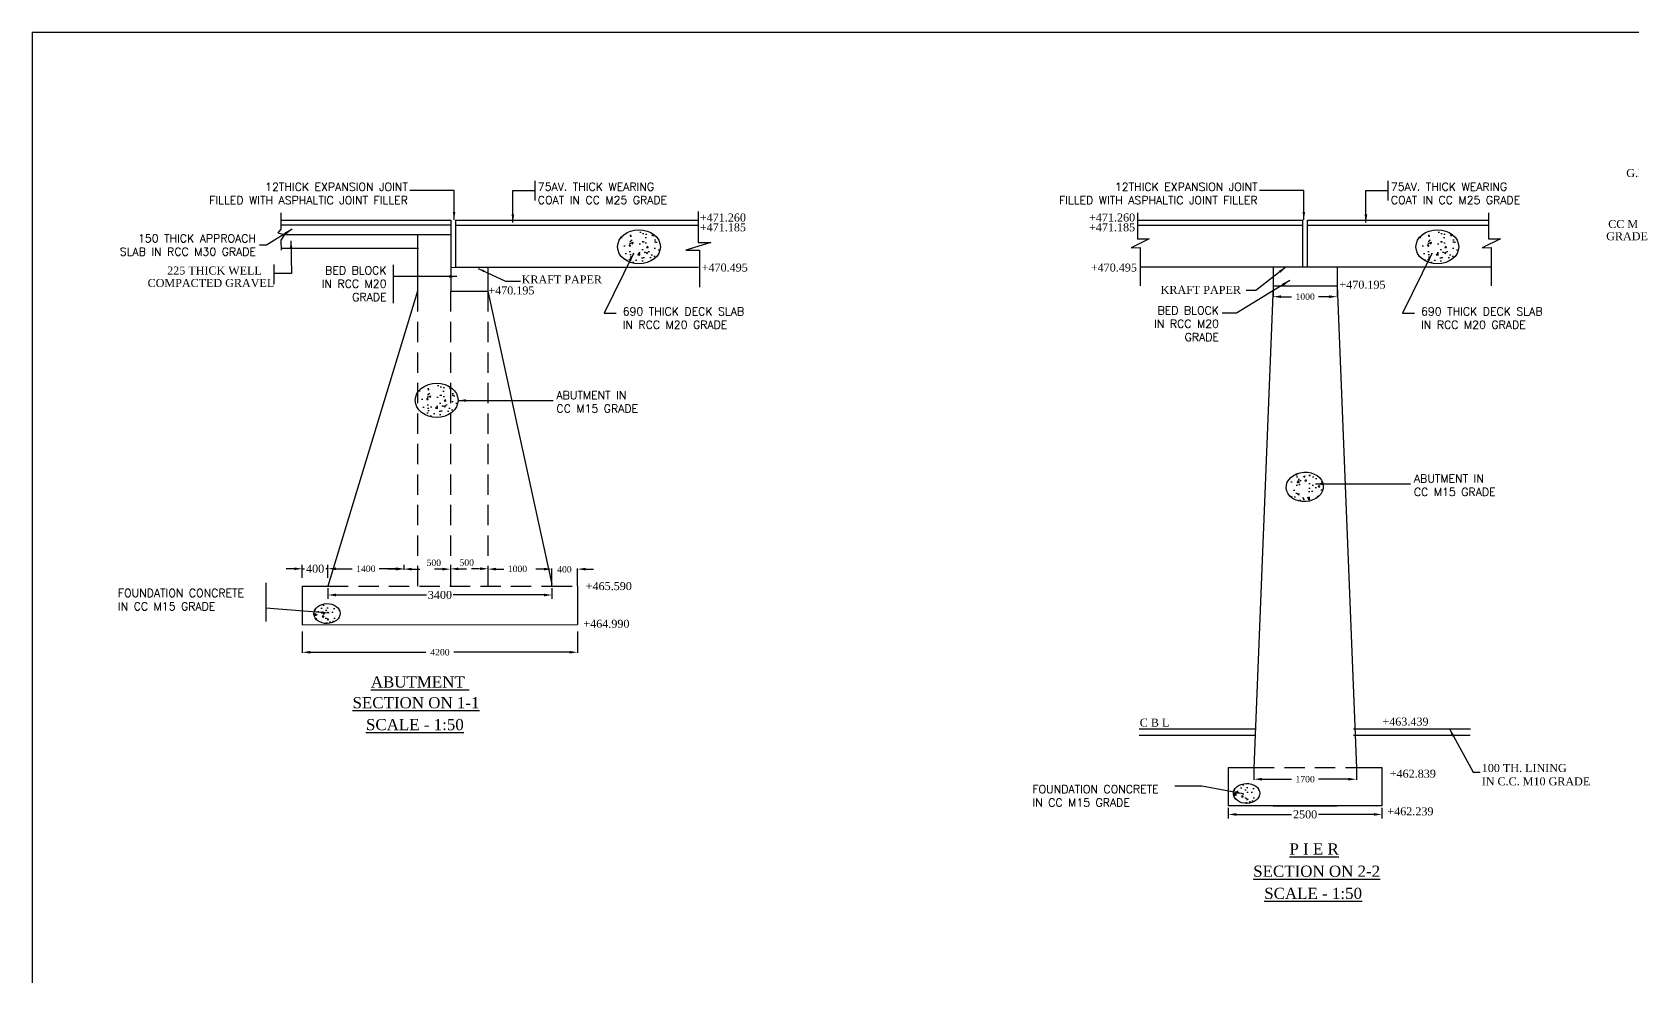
# Model space of a CAD drawing. Header units: millimetres. Extents: x 173 to 1182, y 179 to 1915.
# Drawn here: x 173 to 673, y 474 to 769 of the extents above; entities that cross this region are included whole.
import ezdxf

# ---------------------------------------------------------------- set-up
doc = ezdxf.new("R2010")
doc.units = ezdxf.units.MM
doc.linetypes.add('HIDDEN', pattern=[9.525, 6.35, -3.175])
doc.styles.get("Standard").update_dxf_attribs({"font": 'times.ttf'})
doc.styles.add('TIMES NEW ROMAN', font='times.ttf')
doc.dimstyles.new('ISO-25', dxfattribs={"dimtxt": 2.5, "dimasz": 2.5, "dimexe": 1.25, "dimexo": 0.625, "dimtad": 0, "dimtih": 1, "dimtoh": 1, "dimlfac": 100, "dimtxsty": 'TIMES NEW ROMAN', "dimcen": 2.5, "dimadec": 0, "dimazin": 0, "dimtfac": 1, "dimtmove": 0, "dimatfit": 3, "dimfxl": 1, "dimarcsym": 0})
doc.dimstyles.new('STANDARD$0', dxfattribs={"dimscale": 88.888889, "dimtxt": 0.02, "dimasz": 0.02, "dimexe": 0.1, "dimexo": 0.1, "dimgap": 0.09, "dimtad": 2, "dimtih": 1, "dimtoh": 1, "dimdec": 0, "dimzin": 1, "dimdsep": 46, "dimtxsty": 'Standard', "dimcen": 0.09, "dimadec": 0, "dimazin": 0, "dimtfac": 1, "dimtdec": 4, "dimtofl": 0, "dimtmove": 0, "dimatfit": 3, "dimfxl": 1, "dimtolj": 1, "dimtzin": 1, "dimarcsym": 0})
doc.dimstyles.new('STANDARD$7', dxfattribs={"dimtxt": 2, "dimasz": 2, "dimexe": 1.25, "dimexo": 0.625, "dimtad": 1, "dimdec": 0, "dimlfac": 0.5, "dimdsep": 46, "dimtxsty": 'Standard', "dimcen": 2.5, "dimadec": 0, "dimazin": 0, "dimtfac": 1, "dimtdec": 0, "dimtmove": 0, "dimatfit": 3, "dimfxl": 1, "dimtolj": 1, "dimtzin": 0, "dimarcsym": 0})

# ---------------------------------------------------------------- blocks, each defined once
blk = doc.blocks.new('*D53')
at = {"color": 0, "lineweight": -2, "transparency": 16777216}
for p, q in [((265.69, 599.79), (265.69, 601.22)), ((268.19, 601.04), (273.3, 601.04)), ((286.87, 601.04), (281.75, 601.04)), ((289.37, 602.23), (289.37, 600.86))]:
    blk.add_line(p, q, dxfattribs=at)
at = {"color": 0, "transparency": 16777216}
for points in [[(268.19, 601.46), (268.19, 600.62), (265.69, 601.04)], [(286.87, 601.46), (286.87, 600.62), (289.37, 601.04)]]:
    blk.add_solid(points, dxfattribs=at)
at = {"layer": 'Defpoints', "color": 0, "transparency": 16777216}
for p in [(289.37, 602.41), (289.37, 601.04), (265.69, 599.61)]:
    blk.add_point(p, dxfattribs=at)
at = {"color": 0, "transparency": 16777216, "insert": (277.53, 601.04), "char_height": 2, "attachment_point": 5}
blk.add_mtext('\\A1;1400', dxfattribs=at)
blk = doc.blocks.new('*D54')
at = {"color": 0, "lineweight": -2, "transparency": 16777216}
for p, q in [((333.17, 600.93), (330.67, 600.93)), ((335.67, 595.73), (335.67, 601.11)), ((343.66, 595.73), (343.66, 601.11)), ((346.16, 600.93), (348.66, 600.93))]:
    blk.add_line(p, q, dxfattribs=at)
at = {"color": 0, "transparency": 16777216}
for points in [[(333.17, 601.34), (333.17, 600.51), (335.67, 600.93)], [(346.16, 601.34), (346.16, 600.51), (343.66, 600.93)]]:
    blk.add_solid(points, dxfattribs=at)
at = {"layer": 'Defpoints', "color": 0, "transparency": 16777216}
for p in [(343.66, 600.93), (335.67, 595.55), (343.66, 595.55)]:
    blk.add_point(p, dxfattribs=at)
at = {"color": 0, "transparency": 16777216, "insert": (339.57, 600.83), "char_height": 2, "attachment_point": 5}
blk.add_mtext('\\A1;400', dxfattribs=at)
blk = doc.blocks.new('*D55')
at = {"color": 0, "lineweight": -2, "transparency": 16777216}
for p, q in [((257.69, 581.46), (257.69, 574.79)), ((343.67, 581.46), (343.67, 574.79)), ((260.19, 574.97), (296.3, 574.97)), ((341.17, 574.97), (305.06, 574.97))]:
    blk.add_line(p, q, dxfattribs=at)
at = {"color": 0, "transparency": 16777216}
for points in [[(260.19, 575.39), (260.19, 574.56), (257.69, 574.97)], [(341.17, 575.39), (341.17, 574.56), (343.67, 574.97)]]:
    blk.add_solid(points, dxfattribs=at)
at = {"layer": 'Defpoints', "color": 0, "transparency": 16777216}
for p in [(257.69, 581.64), (343.67, 581.64), (343.67, 574.97)]:
    blk.add_point(p, dxfattribs=at)
at = {"color": 0, "transparency": 16777216, "insert": (300.68, 574.97), "char_height": 2, "attachment_point": 5}
blk.add_mtext('\\A1;4200', dxfattribs=at)
blk = doc.blocks.new('*D56')
at = {"color": 0, "lineweight": -2, "transparency": 16777216}
for p, q in [((560.94, 695.11), (560.94, 685.8)), ((580.94, 695.11), (580.94, 685.8)), ((563.44, 685.98), (566.71, 685.98)), ((578.44, 685.98), (575.17, 685.98))]:
    blk.add_line(p, q, dxfattribs=at)
at = {"color": 0, "transparency": 16777216}
for points in [[(563.44, 686.4), (563.44, 685.56), (560.94, 685.98)], [(578.44, 686.4), (578.44, 685.56), (580.94, 685.98)]]:
    blk.add_solid(points, dxfattribs=at)
at = {"layer": 'Defpoints', "color": 0, "transparency": 16777216}
for p in [(560.94, 695.29), (580.94, 695.29), (580.94, 685.98)]:
    blk.add_point(p, dxfattribs=at)
at = {"color": 0, "transparency": 16777216, "insert": (570.94, 685.98), "char_height": 2, "attachment_point": 5}
blk.add_mtext('\\A1;1000', dxfattribs=at)
blk = doc.blocks.new('*D57')
at = {"color": 0, "lineweight": -2, "transparency": 16777216}
for p, q in [((554.94, 538.82), (554.94, 535.16)), ((557.44, 535.34), (566.71, 535.34)), ((584.44, 535.34), (575.17, 535.34)), ((586.94, 538.82), (586.94, 535.16))]:
    blk.add_line(p, q, dxfattribs=at)
at = {"color": 0, "transparency": 16777216}
for points in [[(557.44, 535.75), (557.44, 534.92), (554.94, 535.34)], [(584.44, 535.75), (584.44, 534.92), (586.94, 535.34)]]:
    blk.add_solid(points, dxfattribs=at)
at = {"layer": 'Defpoints', "color": 0, "transparency": 16777216}
for p in [(554.94, 539), (586.94, 539), (586.94, 535.34)]:
    blk.add_point(p, dxfattribs=at)
at = {"color": 0, "transparency": 16777216, "insert": (570.94, 535.34), "char_height": 2, "attachment_point": 5}
blk.add_mtext('\\A1;1700', dxfattribs=at)
blk = doc.blocks.new('*D59')
at = {"color": 0, "lineweight": -2, "transparency": 16777216}
for p, q in [((546.94, 526.38), (546.94, 523.09)), ((594.94, 526.38), (594.94, 523.09)), ((549.44, 524.34), (566.73, 524.34)), ((592.44, 524.34), (575.15, 524.34))]:
    blk.add_line(p, q, dxfattribs=at)
at = {"color": 0, "transparency": 16777216}
for points in [[(549.44, 524.76), (549.44, 523.93), (546.94, 524.34)], [(592.44, 524.76), (592.44, 523.93), (594.94, 524.34)]]:
    blk.add_solid(points, dxfattribs=at)
at = {"layer": 'Defpoints', "color": 0, "transparency": 16777216}
for p in [(546.94, 527), (594.94, 527), (594.94, 524.34)]:
    blk.add_point(p, dxfattribs=at)
at = {"color": 0, "transparency": 16777216, "insert": (570.94, 524.34), "char_height": 2.5, "attachment_point": 5}
blk.add_mtext('2500', dxfattribs=at)
blk = doc.blocks.new('*D60')
at = {"color": 0, "lineweight": -2, "transparency": 16777216}
for p, q in [((255.19, 601.04), (252.69, 601.04)), ((257.69, 598.18), (257.69, 602.29)), ((257.69, 601.04), (258.39, 601.04)), ((265.69, 601.04), (264.99, 601.04)), ((265.69, 598.18), (265.69, 602.29)), ((268.19, 601.04), (270.69, 601.04))]:
    blk.add_line(p, q, dxfattribs=at)
at = {"color": 0, "transparency": 16777216}
for points in [[(255.19, 601.46), (255.19, 600.62), (257.69, 601.04)], [(268.19, 601.46), (268.19, 600.62), (265.69, 601.04)]]:
    blk.add_solid(points, dxfattribs=at)
at = {"layer": 'Defpoints', "color": 0, "transparency": 16777216}
for p in [(265.69, 601.04), (257.69, 597.55), (265.69, 597.55)]:
    blk.add_point(p, dxfattribs=at)
at = {"color": 0, "transparency": 16777216, "insert": (261.69, 601.04), "char_height": 2.5, "attachment_point": 5}
blk.add_mtext('400', dxfattribs=at)
blk = doc.blocks.new('*D61')
at = {"color": 0, "lineweight": -2, "transparency": 16777216}
for p, q in [((265.69, 594.93), (265.69, 591.6)), ((268.19, 592.85), (296.5, 592.85)), ((333.17, 592.85), (304.85, 592.85)), ((335.67, 594.93), (335.67, 591.6))]:
    blk.add_line(p, q, dxfattribs=at)
at = {"color": 0, "transparency": 16777216}
for points in [[(268.19, 593.27), (268.19, 592.43), (265.69, 592.85)], [(333.17, 593.27), (333.17, 592.43), (335.67, 592.85)]]:
    blk.add_solid(points, dxfattribs=at)
at = {"layer": 'Defpoints', "color": 0, "transparency": 16777216}
for p in [(265.69, 595.55), (335.67, 595.55), (335.67, 592.85)]:
    blk.add_point(p, dxfattribs=at)
at = {"color": 0, "transparency": 16777216, "insert": (300.68, 592.85), "char_height": 2.5, "attachment_point": 5}
blk.add_mtext('3400', dxfattribs=at)

msp = doc.modelspace()

# ---------------------------------------------------------------- hatches: boundary and pattern name
h = msp.add_hatch()
h.set_pattern_fill('AR-CONC', color=256, scale=0.03, style=0)
h.set_pattern_definition([(50, (-1058.8243, 696.233), (5.46554, -0.478173), [0.5715, -6.2865]), (355, (-1058.824, 696.233), (-1.057285, 5.7317), [0.4572, -5.0292]), (100.451, (-1058.369, 696.1933), (4.408275, 5.2535), [0.4857, -5.3427]), (46.1842, (-1058.824, 697.757), (8.13237, -1.26127), [0.85725, -9.42975]), (96.6356, (-1058.1466, 697.652), (7.122127, 7.422767), [0.72855, -8.01405]), (351.184, (-1058.824, 697.757), (7.12214, 7.422754), [0.6858, -7.5438]), (21, (-1058.0623, 697.376), (4.548446, -3.067966), [0.5715, -6.2865]), (326, (-1058.062, 697.376), (1.85406, 5.52564), [0.4572, -5.0292]), (71.4514, (-1057.683, 697.1205), (6.402495, 2.457686), [0.4857, -5.3427]), (37.5, (-1058.8243, 696.2332), (0.092658, 2.5366512), [0, -4.96824, 0, -5.1054, 0, -5.04825]), (7.5, (-1058.8243, 696.2332), (2.00459, 3.005417), [0, -2.91084, 0, -4.85394, 0, -1.92405]), (327.5, (-1060.5235, 696.2332), (4.067718, -0.1718623), [0, -1.905, 0, -5.9436, 0, -7.8867]), (317.5, (-1061.2855, 696.233), (4.443875, 0.762795), [0, -2.4765, 0, -3.94716, 0, -5.6007])])
edge = h.paths.add_edge_path()
edge.add_ellipse((362.85524, 701.5523), major_axis=(6.68494, 0), ratio=0.797919187, start_angle=0, end_angle=360)
h = msp.add_hatch()
h.set_pattern_fill('AR-CONC', color=256, scale=0.03, style=0)
h.set_pattern_definition([(50, (-809.4295, 696.233), (5.46554, -0.478173), [0.5715, -6.2865]), (355, (-809.4295, 696.233), (-1.057285, 5.7317), [0.4572, -5.0292]), (100.451, (-808.974, 696.1933), (4.408275, 5.2535), [0.4857, -5.3427]), (46.1842, (-809.4295, 697.757), (8.13237, -1.26127), [0.85725, -9.42975]), (96.6356, (-808.752, 697.652), (7.122127, 7.422767), [0.72855, -8.01405]), (351.184, (-809.4295, 697.757), (7.12214, 7.422754), [0.6858, -7.5438]), (21, (-808.6675, 697.376), (4.548446, -3.067966), [0.5715, -6.2865]), (326, (-808.6675, 697.376), (1.85406, 5.52564), [0.4572, -5.0292]), (71.4514, (-808.2884, 697.1205), (6.402495, 2.457686), [0.4857, -5.3427]), (37.5, (-809.4295, 696.2332), (0.092658, 2.5366512), [0, -4.96824, 0, -5.1054, 0, -5.04825]), (7.5, (-809.4295, 696.2332), (2.00459, 3.005417), [0, -2.91084, 0, -4.85394, 0, -1.92405]), (327.5, (-811.1287, 696.2332), (4.067718, -0.1718623), [0, -1.905, 0, -5.9436, 0, -7.8867]), (317.5, (-811.8907, 696.233), (4.443875, 0.762795), [0, -2.4765, 0, -3.94716, 0, -5.6007])])
edge = h.paths.add_edge_path()
edge.add_ellipse((612.25001, 701.5523), major_axis=(6.68494, 0), ratio=0.797919187, start_angle=0, end_angle=360)
h = msp.add_hatch()
h.set_pattern_fill('AR-CONC', color=256, scale=0.03, style=0)
h.set_pattern_definition([(50, (-1122.0135, 648.3222), (5.46554, -0.478173), [0.5715, -6.2865]), (355, (-1122.0135, 648.322), (-1.057285, 5.7317), [0.4572, -5.0292]), (100.451, (-1121.558, 648.2824), (4.408275, 5.2535), [0.4857, -5.3427]), (46.1842, (-1122.0135, 649.846), (8.13237, -1.26127), [0.85725, -9.42975]), (96.6356, (-1121.336, 649.741), (7.122127, 7.422767), [0.72855, -8.01405]), (351.184, (-1122.0135, 649.846), (7.12214, 7.422754), [0.6858, -7.5438]), (21, (-1121.2515, 649.4652), (4.548446, -3.067966), [0.5715, -6.2865]), (326, (-1121.2515, 649.465), (1.85406, 5.52564), [0.4572, -5.0292]), (71.4514, (-1120.8725, 649.2096), (6.402495, 2.457686), [0.4857, -5.3427]), (37.5, (-1122.0135, 648.3222), (0.092658, 2.5366512), [0, -4.96824, 0, -5.1054, 0, -5.04825]), (7.5, (-1122.0135, 648.3222), (2.00459, 3.005417), [0, -2.91084, 0, -4.85394, 0, -1.92405]), (327.5, (-1123.7128, 648.3222), (4.067718, -0.1718623), [0, -1.905, 0, -5.9436, 0, -7.8867]), (317.5, (-1124.4748, 648.3222), (4.443875, 0.762795), [0, -2.4765, 0, -3.94716, 0, -5.6007])])
edge = h.paths.add_edge_path()
edge.add_ellipse((299.66599, 653.64138), major_axis=(6.68494, 0), ratio=0.797919187, start_angle=0, end_angle=360)
h = msp.add_hatch()
h.set_pattern_fill('AR-CONC', color=256, scale=0.03, style=0)
h.set_pattern_definition([(50, (-1036.892, 628.1704), (5.46554, -0.478173), [0.5715, -6.2865]), (355, (-1036.892, 628.1704), (-1.057285, 5.7317), [0.4572, -5.0292]), (100.451, (-1036.4367, 628.1305), (4.408275, 5.2535), [0.4857, -5.3427]), (46.1842, (-1036.892, 629.6944), (8.13237, -1.26127), [0.85725, -9.42975]), (96.6356, (-1036.2145, 629.589), (7.122127, 7.422767), [0.72855, -8.01405]), (351.184, (-1036.892, 629.694), (7.12214, 7.422754), [0.6858, -7.5438]), (21, (-1036.13, 629.3134), (4.548446, -3.067966), [0.5715, -6.2865]), (326, (-1036.13, 629.3134), (1.85406, 5.525639), [0.4572, -5.0292]), (71.4514, (-1035.751, 629.0577), (6.402495, 2.457686), [0.4857, -5.3427]), (37.5, (-1036.8922, 628.1704), (0.092658, 2.5366512), [0, -4.96824, 0, -5.1054, 0, -5.04825]), (7.5, (-1036.8922, 628.1704), (2.00459, 3.0054172), [0, -2.91084, 0, -4.85394, 0, -1.92405]), (327.5, (-1038.5914, 628.1704), (4.0677179, -0.1718623), [0, -1.905, 0, -5.9436, 0, -7.8867]), (317.5, (-1039.3534, 628.1704), (4.4438754, 0.762795), [0, -2.4765, 0, -3.94716, 0, -5.6007])])
edge = h.paths.add_edge_path()
edge.add_ellipse((570.8276, 626.60193), major_axis=(-5.79672, -0.38672), ratio=0.790133448, start_angle=0, end_angle=360)
h = msp.add_hatch()
h.set_pattern_fill('AR-CONC', color=256, scale=0.03, angle=-77.4838966, style=0)
h.set_pattern_definition([(332.5161, (-16.6747, 1993.679), (0.71765, -5.439279), [0.5715, -6.2865]), (277.5161, (-16.6747, 1993.679), (5.366358, 2.274298), [0.4572, -5.0292]), (22.9671, (-16.615, 1993.226), (6.083987, -3.165006), [0.4857, -5.3427]), (328.7003, (-15.187, 1994.009), (0.531103, -8.21244), [0.85725, -9.42975]), (19.1517, (-15.143, 1993.325), (8.78983, -5.344253), [0.72855, -8.01405]), (273.7001, (-15.187, 1994.009), (8.78982, -5.344267), [0.6858, -7.5438]), (303.5161, (-15.3937, 1993.183), (-2.009344, -5.105224), [0.5715, -6.2865]), (248.5161, (-15.394, 1993.183), (5.796124, -0.612516), [0.4572, -5.0292]), (353.9675, (-15.561, 1992.7574), (3.78679, -5.717725), [0.4857, -5.3427]), (320.0161, (-16.6747, 1993.679), (2.4964483, 0.4592717), [0, -4.96824, 0, -5.1054, 0, -5.04825]), (290.0161, (-16.6747, 1993.679), (3.3684166, -1.305635), [0, -2.91084, 0, -4.85394, 0, -1.92405]), (250.0161, (-17.043, 1995.338), (0.7137534, -4.008294), [0, -1.905, 0, -5.9436, 0, -7.8867]), (240.0161, (-17.208, 1996.082), (1.707717, -4.172959), [0, -2.4765, 0, -3.94716, 0, -5.6007])])
edge = h.paths.add_edge_path()
edge.add_ellipse((265.42154, 587.04937), major_axis=(4.11224, 0.08713), ratio=0.754634413, start_angle=0, end_angle=360)
h = msp.add_hatch()
h.set_pattern_fill('AR-CONC', color=256, scale=0.03, angle=-77.4838966, style=0)
h.set_pattern_definition([(332.5161, (270.5476, 1937.5366), (0.71765, -5.439279), [0.5715, -6.2865]), (277.5161, (270.5476, 1937.5366), (5.366358, 2.274298), [0.4572, -5.0292]), (22.9671, (270.6074, 1937.0833), (6.083987, -3.165006), [0.4857, -5.3427]), (328.7003, (272.0353, 1937.867), (0.531103, -8.21244), [0.85725, -9.42975]), (19.1517, (272.0796, 1937.1825), (8.78983, -5.344253), [0.72855, -8.01405]), (273.7001, (272.035, 1937.867), (8.78982, -5.344267), [0.6858, -7.5438]), (303.5161, (271.8285, 1937.0404), (-2.009344, -5.105224), [0.5715, -6.2865]), (248.5161, (271.8285, 1937.0404), (5.796124, -0.612516), [0.4572, -5.0292]), (353.9675, (271.661, 1936.615), (3.78679, -5.717725), [0.4857, -5.3427]), (320.0161, (270.5476, 1937.5366), (2.4964483, 0.4592717), [0, -4.96824, 0, -5.1054, 0, -5.04825]), (290.0161, (270.5476, 1937.5366), (3.3684166, -1.305635), [0, -2.91084, 0, -4.85394, 0, -1.92405]), (250.0161, (270.1793, 1939.1955), (0.7137534, -4.008294), [0, -1.905, 0, -5.9436, 0, -7.8867]), (240.0161, (270.014, 1939.9394), (1.707717, -4.172959), [0, -2.4765, 0, -3.94716, 0, -5.6007])])
edge = h.paths.add_edge_path()
edge.add_ellipse((552.64381, 530.90692), major_axis=(4.11224, 0.08713), ratio=0.754634413, start_angle=0, end_angle=360)

# ---------------------------------------------------------------- linework, layer by layer
for p, q in [((173.25993, 768.60179), (173.25993, 178.60179)), ((173.25993, 768.60179), (1063.25993, 768.60179)), ((330.34801, 722.18442), (330.34801, 716.01948)), ((596.81341, 722.18442), (596.81341, 716.01948)), ((250.97711, 712.17543), (250.97711, 707.01565)), ((381.39442, 712.52448), (381.39442, 702.8531)), ((518.60637, 712.20858), (518.60637, 704.00197)), ((628.27216, 712.20858), (628.27216, 704.00197)), ((251.05137, 709.86044), (304.05137, 709.86044)), ((251.05137, 708.36044), (304.05137, 708.36044)), ((252.13345, 705.36044), (304.05137, 705.36044)), ((293.68652, 705.36044), (293.68652, 687.65414)), ((304.05137, 709.86044), (304.05137, 687.65414)), ((305.55138, 709.85414), (305.55138, 695.15414)), ((305.55138, 709.85414), (381.39442, 709.85414)), ((305.55138, 708.35414), (381.39442, 708.35414)), ((518.60637, 709.85414), (570.19006, 709.85414)), ((518.60637, 708.35414), (570.19006, 708.35414)), ((570.19006, 695.33375), (570.19006, 709.85414)), ((571.69006, 695.33375), (571.69006, 709.85414)), ((571.69006, 709.85414), (628.27216, 709.85414)), ((571.69006, 708.35414), (628.27216, 708.35414)), ((250.97711, 703.5867), (251.0386, 700.50951)), ((251.27885, 701.16349), (293.98825, 701.16349)), ((385.34468, 702.8531), (377.44417, 700.4846)), ((377.44417, 700.4846), (381.78945, 700.4846)), ((381.39443, 702.8531), (385.34468, 702.8531)), ((381.78946, 700.4846), (381.78946, 688.96894)), ((522.25629, 704.00197), (516.55328, 701.26643)), ((516.55328, 701.26643), (519.40479, 701.36358)), ((518.60637, 704.00197), (522.25629, 704.00197)), ((519.40479, 701.36358), (519.40479, 689.41244)), ((631.92208, 704.00197), (626.21908, 701.26643)), ((626.21908, 701.26643), (629.07058, 701.36358)), ((628.27216, 704.00197), (631.92208, 704.00197)), ((629.07058, 701.36358), (629.07058, 689.41244)), ((248.78717, 696.0259), (248.78717, 689.86095)), ((286.13683, 683.99348), (286.13683, 695.90571)), ((305.55138, 695.15414), (381.43402, 695.15414)), ((315.71798, 687.65414), (315.71798, 695.15414)), ((519.40479, 695.33375), (629.07058, 695.33375)), ((293.68652, 687.65414), (265.68652, 595.55414)), ((303.96358, 687.65414), (315.68261, 687.65414)), ((315.68261, 687.65414), (335.67175, 596.18857)), ((560.92481, 689.35648), (554.94006, 538.82375)), ((560.92481, 689.35648), (580.92481, 689.35648)), ((560.94006, 689.33375), (580.94006, 689.33375)), ((580.92481, 689.35648), (586.94006, 538.82375)), ((286.86591, 600.92644), (284.36591, 600.92644)), ((289.36591, 602.22753), (289.36591, 600.74644)), ((291.86591, 600.92644), (294.36591, 600.92644)), ((301.46358, 600.92644), (298.96358, 600.92644)), ((303.96358, 602.29968), (303.96358, 600.81858)), ((303.96358, 600.99858), (303.96358, 600.74644)), ((303.96358, 600.99858), (303.96358, 600.74644)), ((306.46358, 600.99858), (308.96358, 600.99858)), ((313.02248, 600.99858), (310.52248, 600.99858)), ((314.24063, 601.07073), (314.24063, 600.81858)), ((314.24063, 601.07073), (314.24063, 600.81858)), ((315.68261, 600.99858), (315.68261, 600.74644)), ((318.18261, 600.92644), (320.68261, 600.92644)), ((246.27206, 596.6167), (246.27206, 584.60788)), ((257.68652, 595.55414), (257.68652, 583.54096)), ((257.68652, 595.55414), (265.68652, 595.55414)), ((343.67175, 595.55414), (343.67175, 583.6397)), ((257.68652, 583.54096), (343.67175, 583.6397)), ((519.06726, 551.04983), (555.54793, 551.04983)), ((586.07107, 551.04983), (622.55174, 551.04983)), ((519.06726, 549.04983), (555.447, 549.04983)), ((586.07107, 549.04983), (622.45081, 549.04983)), ((546.94006, 539.00375), (554.94006, 539.00375)), ((546.94006, 539.00375), (546.94006, 527.00375)), ((586.94006, 539.00375), (590.81553, 539.00375)), ((590.81553, 539.00375), (594.94006, 539.00375)), ((594.94006, 539.00375), (594.94006, 527.00375)), ((594.94006, 527.00375), (546.94006, 527.00375)), ((560.92481, 527.00375), (580.92481, 527.00375))]:
    msp.add_line(p, q)
at = {"linetype": 'ByBlock'}
for p, q in [((250.97711, 707.01565), (250.01391, 705.90629)), ((250.01391, 705.90629), (252.13345, 705.36044)), ((252.13345, 705.36044), (250.97711, 703.5867))]:
    msp.add_line(p, q, dxfattribs=at)
at = {"linetype": 'HIDDEN'}
for p, q in [((293.68652, 687.65414), (293.68652, 595.55414)), ((303.96358, 687.65414), (303.96358, 595.55414)), ((315.68261, 687.65414), (315.68261, 595.55414)), ((265.68652, 595.55414), (335.67175, 595.55414)), ((335.67175, 595.55414), (343.67175, 595.55414)), ((554.94006, 539.00375), (586.94006, 539.00375))]:
    msp.add_line(p, q, dxfattribs=at)
at = {"const_width": 0.3}
for points in [[(304.05137, 695.1067), (315.68261, 695.1067)], [(560.94006, 695.29131), (580.94006, 695.29131)]]:
    msp.add_lwpolyline(points, dxfattribs=at)
for centre, major_axis, ratio in [((362.85524, 701.5523), (6.68494, 0), 0.797919187), ((612.25001, 701.5523), (6.68494, 0), 0.797919187), ((299.66599, 653.64138), (6.68494, 0), 0.797919187), ((570.8276, 626.60193), (-5.79672, -0.38672), 0.790133448), ((265.42154, 587.04937), (4.11224, 0.08713), 0.754634413), ((552.64381, 530.90692), (4.11224, 0.08713), 0.754634413)]:
    msp.add_ellipse(centre, major_axis=major_axis, ratio=ratio)
for points in [[(286.86591, 601.3431), (286.86591, 600.50977), (289.36591, 600.92644)], [(291.86591, 601.3431), (291.86591, 600.50977), (289.36591, 600.92644)], [(301.46358, 601.3431), (301.46358, 600.50977), (303.96358, 600.92644)], [(306.46358, 601.41525), (306.46358, 600.58192), (303.96358, 600.99858)], [(313.18261, 601.46918), (313.18261, 600.63584), (315.68261, 601.05251)], [(318.18261, 601.3431), (318.18261, 600.50977), (315.68261, 600.92644)]]:
    msp.add_solid(points)

# ---------------------------------------------------------------- texts
for s, height, p in [('G.L. +471.100', 2.5, (671.2667, 723.33559)), ('+471.260', 2.5, (381.87554, 709.44725)), ('+471.260', 2.5, (503.43953, 709.44725)), ('+471.185', 2.5, (381.87554, 706.40051)), ('+471.185', 2.5, (503.43953, 706.40051)), ('225 THICK WELL ', 2.5, (215.47349, 692.89545)), ('+470.495', 2.5, (382.43629, 693.83091)), ('+470.495', 2.5, (504.00028, 693.83091)), ('COMPACTED GRAVEL', 2.5, (209.37687, 689.0138)), ('KRAFT PAPER', 2.5, (326.2164, 690.11522)), ('+470.195', 2.5, (581.66013, 688.48831)), ('+470.195', 2.5, (315.80169, 686.68881)), ('KRAFT PAPER', 2.5, (525.81489, 686.86716)), ('+465.590', 2.5, (346.22284, 594.37818)), ('+464.990', 2.5, (345.48218, 582.62385)), ('%%UABUTMENT ', 3.5, (279.08432, 563.93755)), ('%%USECTION ON 1-1', 3.5, (273.38446, 557.47458)), ('%%USCALE - 1:50', 3.5, (277.58451, 550.6448)), ('        C B L ', 2.5, (511.73436, 551.74927)), ('+463.439', 2.5, (595.08483, 552.07821)), ('+462.839', 2.5, (597.37281, 535.81093)), ('+462.239', 2.5, (596.63215, 524.05661)), ('%%UP I E R', 3.5, (566.05351, 511.81676)), ('%%USECTION ON 2-2', 3.5, (554.7281, 504.87181)), ('%%USCALE - 1:50', 3.5, (558.17536, 497.95295))]:
    msp.add_text(s, height=height).set_placement(p)
for s, insert, char_height, attachment_point in [('{\\Fsimplex.shx;12THICK EXPANSION JOINT\\PFILLED WITH ASPHALTIC JOINT FILLER}', (290.65851, 714.85135), 2.5, 9), ('{\\Fsimplex.shx|c1;75\\Fsimplex.shx|c0;AV. \\Fsimplex.shx|c1;THICK WEARING\\PCOAT IN CC M2\\Fsimplex.shx|c0;5\\Fsimplex.shx|c1; GRADE}', (331.25742, 721.57274), 2.5, 1), ('{\\Fsimplex.shx;12THICK EXPANSION JOINT\\PFILLED WITH ASPHALTIC JOINT FILLER}', (556.0923, 714.85135), 2.5, 9), ('{\\Fsimplex.shx|c1;75\\Fsimplex.shx|c0;AV. \\Fsimplex.shx|c1;THICK WEARING\\PCOAT IN CC M2\\Fsimplex.shx|c0;5\\Fsimplex.shx|c1; GRADE}', (597.72282, 721.57274), 2.5, 1), ('{\\Fsimplex.shx|c1;150 THICK APPROACH\\PSLAB IN RCC M\\Fsimplex.shx|c0;3\\Fsimplex.shx|c1;0 GRADE}', (243.21656, 698.77462), 2.5, 9), (' GRADE', (664.05486, 706.09655), 2.5, 1), ('CC M15', (665.62864, 709.91576), 2.5, 1), ('{\\Fsimplex.shx;BED BLOCK\\PIN RCC M20\\PGRADE}', (284.00563, 684.60615), 2.5, 9), ('{\\Fsimplex.shx|c1;6\\Fsimplex.shx|c0;9\\Fsimplex.shx|c1;0 THICK DECK SLAB\\PIN RCC M20 GRADE}', (357.76832, 682.6376), 2.5, 1), ('{\\Fsimplex.shx;BED BLOCK\\PIN RCC M20\\PGRADE}', (544.01856, 672.11689), 2.5, 9), ('{\\Fsimplex.shx|c1;6\\Fsimplex.shx|c0;9\\Fsimplex.shx|c1;0 THICK DECK SLAB\\PIN RCC M20 GRADE}', (607.16309, 682.6376), 2.5, 1), ('{\\Fsimplex.shx;ABUTMENT IN\\PCC M15 GRADE}', (337.07876, 656.45704), 2.5, 1), ('{\\Fsimplex.shx;ABUTMENT IN\\PCC M15 GRADE}', (604.93375, 630.43781), 2.5, 1), ('\\A1;500', (298.76701, 602.90685), 2, 5), ('\\A1;500', (309.04407, 602.97899), 2, 5), ('1000', (324.89804, 600.98467), 2, 5), ('{\\Fsimplex.shx|c1;FOUNDATION CONCRETE\\PIN CC M\\Fsimplex.shx|c0;15\\Fsimplex.shx|c1; GRADE}', (200.08758, 594.72267), 2.5, 1), ('{\\Fsimplex.shx|c1;FOUNDATION CONCRETE\\PIN CC M1\\Fsimplex.shx|c0;5 \\Fsimplex.shx|c1;GRADE}', (485.76237, 533.47339), 2.5, 1)]:
    msp.add_mtext(s, dxfattribs=dict(insert=insert, char_height=char_height, attachment_point=attachment_point))
at = {"insert": (626.1191, 540.08456), "char_height": 2.5, "width": 200, "attachment_point": 1}
msp.add_mtext('100 TH. LINING \\PIN C.C. M10 GRADE  ', dxfattribs=at)

# ---------------------------------------------------------------- dimensions: what is measured, and where the dimension line sits
for base, p1, p2, text, dimstyle, override, picture, middle in [((580.94006, 685.98092), (560.94006, 695.29131), (580.94006, 695.29131), '1000', 'STANDARD$0', {"dimscale": 1, "dimtxt": 2, "dimasz": 2.5, "dimexe": 0.18, "dimexo": 0.18, "dimgap": 1.5, "dimtad": 0, "dimlfac": 100, "dimzin": 0, "dimtxsty": 'Standard', "dimtdec": 0, "dimtmove": 1, "dimatfit": 1, "dimtzin": 0}, '*D56', (570.94006, 685.98092)), ((265.68652, 601.03916), (257.68652, 597.55062), (265.68652, 597.55062), '400', 'ISO-25', {"dimtxsty": 'Standard'}, '*D60', (261.68652, 601.03916)), ((289.36591, 601.03916), (265.68652, 599.60953), (289.36591, 602.40753), '1400', 'STANDARD$0', {"dimscale": 1, "dimtxt": 2, "dimasz": 2.5, "dimexe": 0.18, "dimexo": 0.18, "dimgap": 1.5, "dimtad": 0, "dimlfac": 100, "dimzin": 0, "dimtxsty": 'Standard', "dimtdec": 0, "dimtmove": 1, "dimatfit": 1, "dimtzin": 0}, '*D53', (277.52621, 601.03916)), ((335.67175, 592.84846), (265.68652, 595.55414), (335.67175, 595.55414), '3400', 'ISO-25', {"dimtxsty": 'Standard'}, '*D61', (300.67914, 592.84846)), ((343.67175, 574.97287), (257.68652, 581.64259), (343.67175, 581.64259), '4200', 'STANDARD$0', {"dimscale": 1, "dimtxt": 2, "dimasz": 2.5, "dimexe": 0.18, "dimexo": 0.18, "dimgap": 1.5, "dimtad": 0, "dimlfac": 100, "dimzin": 0, "dimtxsty": 'Standard', "dimtdec": 0, "dimtmove": 1, "dimatfit": 1, "dimtzin": 0}, '*D55', (300.67914, 574.97287)), ((586.94006, 535.33723), (554.94006, 539.00375), (586.94006, 539.00375), '1700', 'STANDARD$0', {"dimscale": 1, "dimtxt": 2, "dimasz": 2.5, "dimexe": 0.18, "dimexo": 0.18, "dimgap": 1.5, "dimtad": 0, "dimlfac": 100, "dimzin": 0, "dimtxsty": 'Standard', "dimtdec": 0, "dimtmove": 1, "dimatfit": 1, "dimtzin": 0}, '*D57', (570.94006, 535.33723)), ((594.94006, 524.34281), (546.94006, 527.00375), (594.94006, 527.00375), '2500', 'ISO-25', {"dimtxsty": 'Standard'}, '*D59', (570.94006, 524.34281))]:
    dim = msp.add_linear_dim(base=base, p1=p1, p2=p2, text=text, dimstyle=dimstyle, override=override)
    dim.commit()
    dim.dimension.update_dxf_attribs({"geometry": picture, "text_midpoint": middle})
dim = msp.add_linear_dim(base=(343.66089, 600.92644), p1=(335.67175, 595.55414), p2=(343.66089, 595.55414), text='400', dimstyle='STANDARD$0', override={"dimscale": 1, "dimtxt": 2, "dimasz": 2.5, "dimexe": 0.18, "dimexo": 0.18, "dimgap": 1.5, "dimtad": 0, "dimlfac": 100, "dimzin": 0, "dimtxsty": 'Standard', "dimtdec": 0, "dimtmove": 2, "dimatfit": 1, "dimtzin": 0})
dim.commit()
dim.dimension.update_dxf_attribs({"geometry": '*D54', "text_midpoint": (339.56804, 600.83152), "dimtype": 160})

# ---------------------------------------------------------------- leaders
for points, dimstyle in [([(305.09556, 709.94987), (305.09556, 719.08648), (291.29144, 719.08648)], 'ISO-25'), ([(570.52935, 709.94987), (570.52935, 719.08648), (556.72524, 719.08648)], 'ISO-25'), ([(254.56609, 707.04141), (246.48673, 702.09816), (244.34378, 702.09816)], 'ISO-25'), ([(361.12303, 699.49173), (351.97922, 680.87971), (355.70014, 680.87971)], 'ISO-25'), ([(564.98296, 695.29131), (555.50223, 687.90928), (552.52258, 687.90928)], 'ISO-25'), ([(610.5178, 699.49173), (601.37399, 680.87971), (605.09491, 680.87971)], 'ISO-25'), ([(312.60946, 694.77644), (321.14504, 690.8313), (325.85735, 690.8313)], 'STANDARD$7'), ([(566.20071, 691.06883), (549.53592, 680.85039), (544.99119, 680.85039)], 'ISO-25'), ([(266.09, 587.18565), (246.28822, 588.75914)], 'ISO-25'), ([(616.01831, 551.04983), (623.40381, 537.51157), (625.65295, 537.51157)], 'ISO-25'), ([(551.58564, 530.79142), (538.65092, 533.18548), (530.26307, 533.18548)], 'ISO-25')]:
    msp.add_leader(points, dimstyle=dimstyle, override={"dimgap": 0.625, "dimtad": 0, "dimtxsty": 'Standard'})
at = {"linetype": 'ByBlock'}
for points in [[(323.4672, 709.13959), (323.4672, 719.14381), (330.18688, 719.14381)], [(589.93259, 709.13959), (589.93259, 719.14381), (596.65228, 719.14381)], [(254.14697, 703.45244), (254.36534, 693.177), (248.88287, 693.177)], [(305.98869, 692.28849), (286.13683, 692.28849)], [(306.35023, 653.56393), (336.02209, 653.54367)], [(574.20522, 627.5447), (603.87709, 627.52444)]]:
    msp.add_leader(points, dimstyle='ISO-25', override={"dimgap": 0.625, "dimtad": 0, "dimtxsty": 'Standard'}, dxfattribs=at)

doc.saveas('drawing.dxf')
